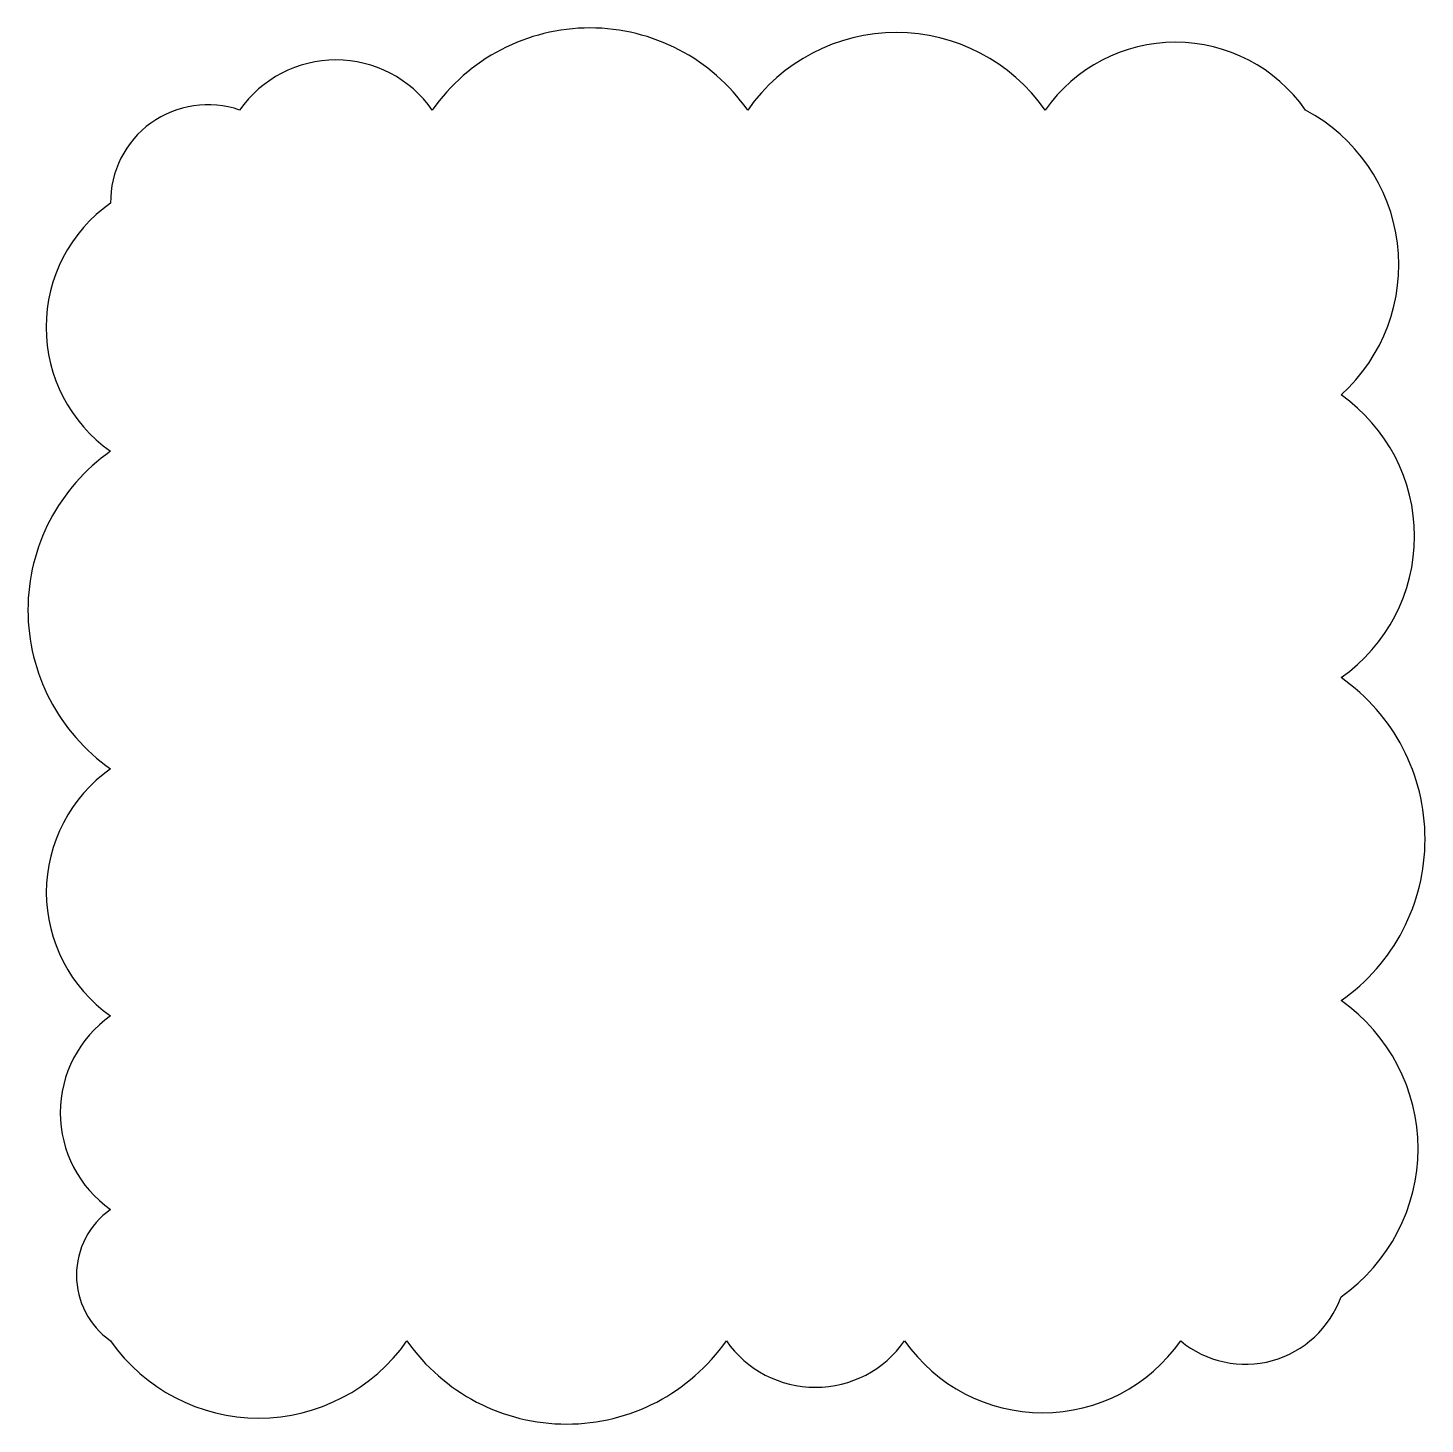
# Model space of a CAD drawing. Header units: millimetres. Extents: x 34222 to 34506, y 175075 to 175359.
import ezdxf

# ---------------------------------------------------------------- set-up
doc = ezdxf.new("R2010")
doc.units = ezdxf.units.MM
doc.header["$LTSCALE"] = 100

msp = doc.modelspace()

# ---------------------------------------------------------------- linework, layer by layer
at = {"color": 4, "elevation": 0}
msp.add_lwpolyline([(34238.5, 175092.05, 0.520567), (34298.71, 175092.05, 0.520567), (34363.61, 175092.05, 0.520567), (34399.83, 175092.05, 0.520567), (34455.92, 175092.05, 0.520567), (34488.5, 175101.03, 0.520567), (34488.5, 175161.16, 0.520567), (34488.5, 175226.77, 0.520567), (34488.5, 175284.18, 0.520567), (34481.3, 175342.05, 0.520567), (34428.4, 175342.05, 0.520567), (34367.94, 175342.05, 0.520567), (34303.86, 175342.05, 0.520567), (34264.72, 175342.05, 0.520567), (34238.5, 175323.14, 0.520567), (34238.5, 175272.76, 0.520567), (34238.5, 175208.24, 0.520567), (34238.5, 175158.06, 0.520567), (34238.5, 175118.74, 0.520567)], format="xyb", close=True, dxfattribs=at)

doc.saveas('drawing.dxf')
